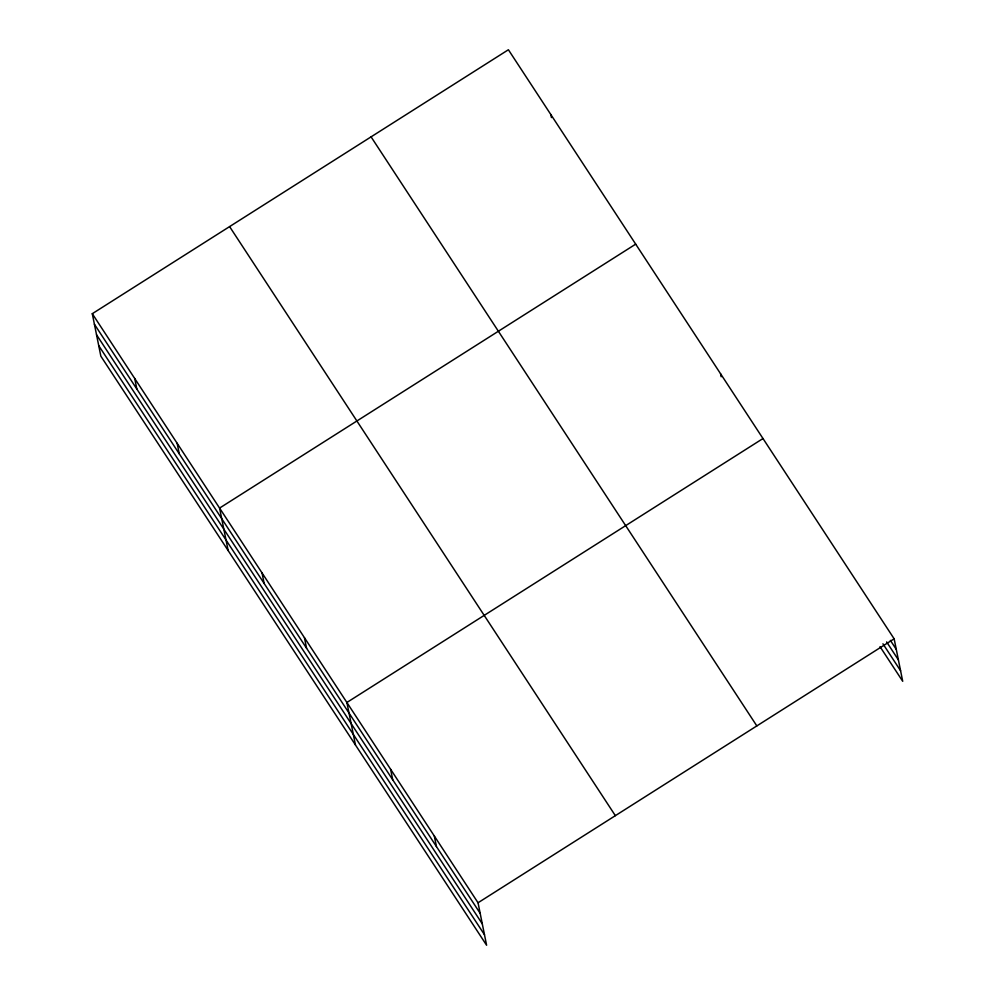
<?xml version="1.0" encoding="UTF-8"?>
<svg xmlns="http://www.w3.org/2000/svg" width="995" height="995" viewBox="0 0 995 995"><rect width="100%" height="100%" fill="white"/><g stroke="black" fill="none" stroke-linecap="round" stroke-linejoin="round"><path stroke-width="1.49" d="M92.286 313.699L478.035 902.764L486.605 945.25L100.856 356.185L92.286 313.699L508.395 49.75L894.144 638.815L902.714 681.301L880.015 646.638M635.693 244.148L219.584 508.084L228.153 550.571M762.991 438.534L346.882 702.482L355.451 744.969M478.035 902.764L894.144 638.815M890.388 640.382L896.271 649.374M886.632 641.937L898.398 659.909M882.938 643.802L900.587 670.767M371.073 136.85L756.834 725.915M229.596 226.599L615.358 815.664M94.413 324.246L480.162 913.323M96.54 334.78L482.289 923.857M98.729 345.638L484.478 934.715M720.554 373.734L721.164 376.757M550.832 114.549L551.441 117.559M434.317 835.999L436.444 846.558M390.6 769.247L392.726 779.794M304.445 637.683L306.572 648.23M262.021 572.884L264.148 583.443M177.147 443.285L179.274 453.844M134.723 378.498L136.85 389.045"/></g></svg>
